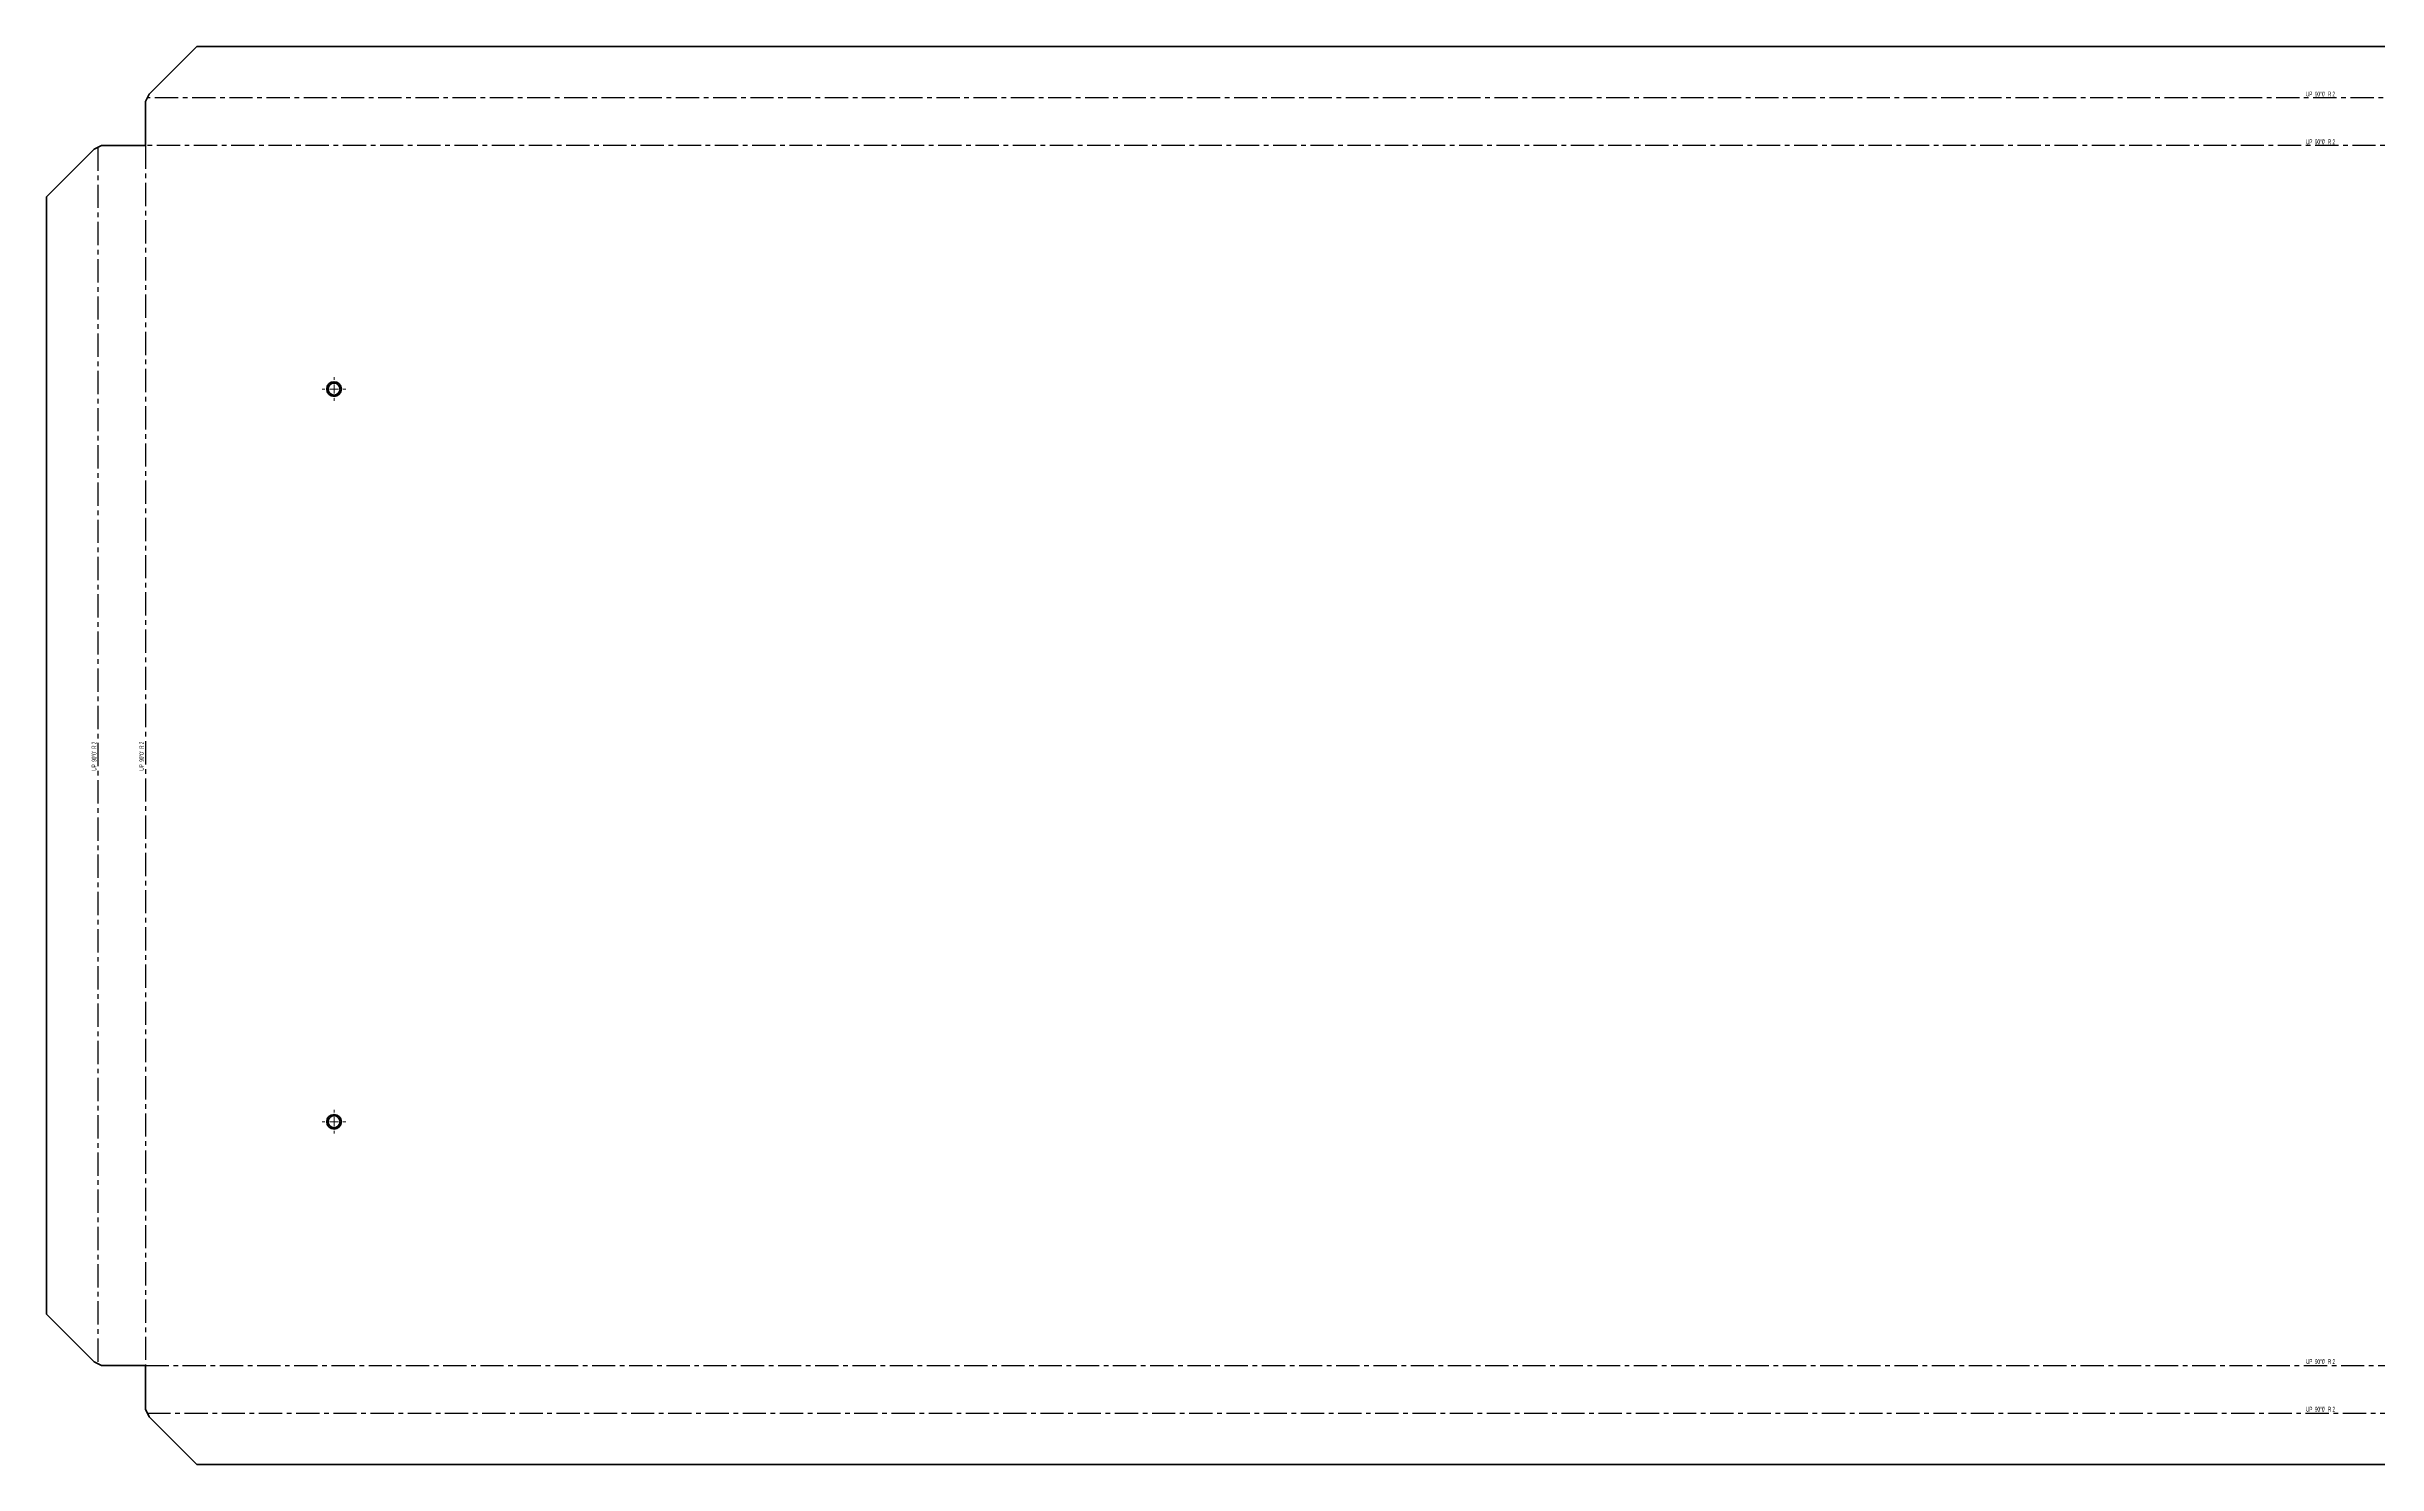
# Model space of a CAD drawing. Header units: millimetres. Extents: x -820 to 1664, y -249 to 525.
# Drawn here: x -820 to 452, y -249 to 525 of the extents above; entities that cross this region are included whole.
import ezdxf

# ---------------------------------------------------------------- set-up
doc = ezdxf.new("R2010")
doc.units = ezdxf.units.MM
doc.linetypes.add('CENTERX2', pattern=[20.32, 12.7, -2.54, 2.54, -2.54])
doc.styles.add('SLDTEXTSTYLE2', font='TXT', dxfattribs={"width": 0.5675})

# ---------------------------------------------------------------- blocks, each defined once
blk = doc.blocks.new('SW_CENTERMARKSYMBOL_0')
at = {"color": 0, "linetype": 'Continuous', "lineweight": 18}
for p, q in [((-5, 0), (-6.5, 0)), ((0, 0), (-2.5, 0)), ((0, 5), (0, 6.5)), ((0, 0), (0, 2.5)), ((0, 0), (0, -2.5)), ((0, 0), (2.5, 0)), ((5, 0), (6.5, 0)), ((0, -5), (0, -6.5))]:
    blk.add_line(p, q, dxfattribs=at)
blk = doc.blocks.new('SW_CENTERMARKSYMBOL_1')
at = {"color": 0, "linetype": 'Continuous', "lineweight": 18}
for p, q in [((-5, 0), (-6.5, 0)), ((0, 0), (-2.5, 0)), ((0, 5), (0, 6.5)), ((0, 0), (0, 2.5)), ((0, 0), (0, -2.5)), ((0, 0), (2.5, 0)), ((5, 0), (6.5, 0)), ((0, -5), (0, -6.5))]:
    blk.add_line(p, q, dxfattribs=at)

msp = doc.modelspace()

# ---------------------------------------------------------------- linework, layer by layer
at = {"color": 7, "linetype": 'Continuous', "lineweight": 35}
for p, q in [((-738.5, 525), (-764.5, 499)), ((1581.5, 525), (-738.5, 525)), ((-766.5, 495), (-764.5, 499)), ((-766.5, 470.9), (-766.5, 495)), ((-794.5, 468.9), (-790.5, 470.9)), ((-766.5, 470.9), (-790.5, 470.9)), ((-820.5, 442.9), (-794.5, 468.9)), ((-820.5, 442.9), (-820.5, -167)), ((-794.5, -193), (-820.5, -167)), ((-790.5, -195), (-794.5, -193)), ((-766.5, -195), (-790.5, -195)), ((-766.5, -195), (-766.5, -219)), ((-764.5, -223.1), (-766.5, -219)), ((-764.5, -223.1), (-738.5, -249.1)), ((-738.5, -249.1), (1581.5, -249.1))]:
    msp.add_line(p, q, dxfattribs=at)
at = {"color": 7, "linetype": 'CENTERX2'}
for p, q in [((1608.5, 497), (-765.5, 497)), ((1609.5, 471), (-766.5, 471)), ((-766.5, 470.9), (-766.5, -195)), ((-792.5, 469.9), (-792.5, -194)), ((-766.5, -195), (1609.5, -195)), ((-765.5, -221.1), (1608.5, -221.1))]:
    msp.add_line(p, q, dxfattribs=at)
at = {"color": 7, "linetype": 'Continuous', "lineweight": 35}
for centre, radius in [((-663.5, 338), 4), ((-663.5, 338), 3.25), ((-663.5, -62), 4), ((-663.5, -62), 3.25)]:
    msp.add_circle(centre, radius, dxfattribs=at)

# ---------------------------------------------------------------- block references
at = {"color": 7, "linetype": 'Continuous', "lineweight": 18}
for name, p in [('SW_CENTERMARKSYMBOL_1', (-663.5, 338)), ('SW_CENTERMARKSYMBOL_0', (-663.5, -62))]:
    msp.add_blockref(name, p, dxfattribs=at)

# ---------------------------------------------------------------- texts
at = {"color": 7, "linetype": 'Continuous', "lineweight": 0, "char_height": 2.646, "attachment_point": 2, "style": 'SLDTEXTSTYLE2'}
for insert in [(421.2, 500.4), (421.2, 474.3), (421.2, -191.6), (421.2, -217.6)]:
    msp.add_mtext("UP  90°0'  R 2", dxfattribs=dict(at, insert=insert))
at = {"color": 7, "linetype": 'Continuous', "lineweight": 0, "char_height": 2.646, "attachment_point": 2, "rotation": 90, "style": 'SLDTEXTSTYLE2'}
for insert in [(-795.9, 137.6), (-769.9, 137.6)]:
    msp.add_mtext("UP  90°0'  R 2", dxfattribs=dict(at, insert=insert))

doc.saveas('drawing.dxf')
